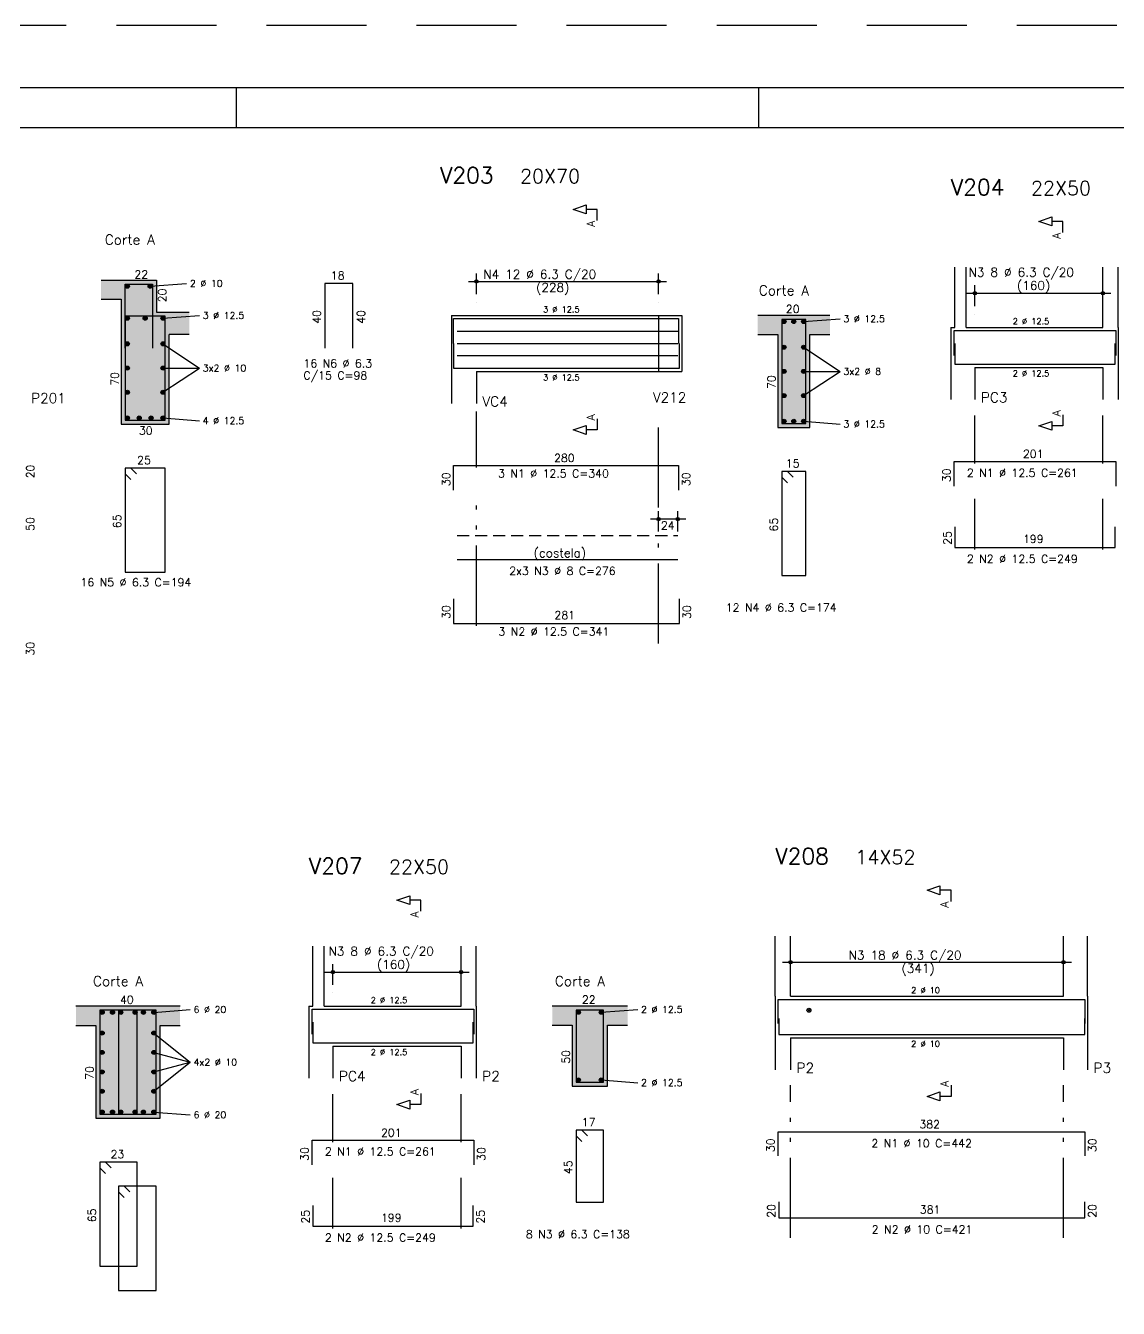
# Model space of a CAD drawing. Extents: x -1.9 to 86, y -1.2 to 61.3.
# Drawn here: x 28.78 to 56.09, y 29.26 to 61.31 of the extents above; entities that cross this region are included whole.
import ezdxf

# ---------------------------------------------------------------- set-up
doc = ezdxf.new("R2010")
doc.units = 0
doc.header["$MEASUREMENT"] = 0
for name, pattern in [('ESTILO_TQS_0001', [0.45, 0.3, -0.15]), ('ESTILO_TQS_0004', [3.3, 2, -0.4, 0.05, -0.4, 0.05, -0.4]), ('HIDDEN', [0.375, 0.25, -0.125])]:
    doc.linetypes.add(name, pattern=pattern)
doc.layers.get('0').update_dxf_attribs({"linetype": 'CONTINUOUS'})
doc.layers.get('Defpoints').update_dxf_attribs({"linetype": 'CONTINUOUS'})
for name, color, linetype in [('ARQ_FOLHA', 7, 'CONTINUOUS'), ('PENA_01', 1, 'CONTINUOUS'), ('PENA_02', 2, 'CONTINUOUS'), ('PENA_03', 3, 'CONTINUOUS'), ('PENA_04', 4, 'CONTINUOUS'), ('PENA_05', 5, 'CONTINUOUS'), ('PENA_06', 6, 'CONTINUOUS'), ('PENA_10', 253, 'CONTINUOUS')]:
    doc.layers.add(name, color=color, linetype=linetype)
doc.styles.get("Standard").update_dxf_attribs({"font": 'ROMANS.SHX'})

# ---------------------------------------------------------------- blocks, each defined once
blk = doc.blocks.new('FOLHA A1 - 841 X 594')
at = {"layer": 'ARQ_FOLHA', "color": 1}
for p, q in [((-500.5, 584), (-500.5, 594)), ((-370, 584), (-370, 594))]:
    blk.add_line(p, q, dxfattribs=at)
for points in [[(-841, 0), (0, 0), (0, 594), (-841, 594)], [(-816, 10), (-10, 10), (-10, 584), (-816, 584)]]:
    blk.add_lwpolyline(points, close=True, dxfattribs=at)
at = {"layer": 'Defpoints', "color": 8, "linetype": 'HIDDEN', "ltscale": 100}
blk.add_lwpolyline([(-860.5, 609.5), (-860.5, -15.5), (19.5, -15.5), (19.5, 609.5)], close=True, dxfattribs=at)
blk = doc.blocks.new('*U23')
blk.add_blockref('FOLHA A1 - 841 X 594', (0, 0))

msp = doc.modelspace()

# ---------------------------------------------------------------- linework, layer by layer
at = {"layer": 'PENA_01', "linetype": 'Continuous'}
for p, q in [((40.047, 54.598), (40.047, 55.118)), ((44.597, 54.598), (44.597, 55.118)), ((31.895, 54.796), (32.805, 54.866)), ((39.847, 54.918), (44.797, 54.918)), ((52.502, 54.299), (52.502, 54.819)), ((55.702, 54.299), (55.702, 54.819)), ((52.302, 54.619), (55.902, 54.619)), ((32.215, 53.996), (33.125, 54.066)), ((44.597, 54.068), (44.597, 52.668)), ((44.597, 54.068), (45.177, 54.068)), ((48.222, 53.913), (49.132, 53.983)), ((32.215, 53.357), (33.125, 52.751)), ((48.222, 53.273), (49.132, 52.668)), ((32.215, 52.146), (33.125, 52.751)), ((32.215, 52.751), (33.125, 52.751)), ((44.597, 52.668), (45.177, 52.668)), ((48.222, 52.062), (49.132, 52.668)), ((48.222, 52.668), (49.132, 52.668)), ((32.215, 51.506), (33.125, 51.436)), ((48.222, 51.423), (49.132, 51.353)), ((45.278, 48.978), (44.397, 48.978)), ((36.462, 37.343), (36.462, 37.863)), ((39.662, 37.343), (39.662, 37.863)), ((47.695, 37.909), (54.915, 37.909)), ((47.895, 37.259), (47.895, 38.109)), ((54.715, 37.589), (54.715, 38.109)), ((36.262, 37.663), (39.862, 37.663)), ((31.986, 36.656), (32.896, 36.726)), ((43.167, 36.658), (44.077, 36.728)), ((31.986, 36.138), (32.896, 35.411)), ((31.986, 35.654), (32.896, 35.411)), ((31.986, 34.685), (32.896, 35.411)), ((31.986, 35.169), (32.896, 35.411)), ((43.167, 34.968), (44.077, 34.898)), ((31.986, 34.166), (32.896, 34.096))]:
    msp.add_line(p, q, dxfattribs=at)
at = {"layer": 'PENA_01', "linetype": 'ESTILO_TQS_0004'}
for p, q in [((40.047, 50.265), (40.047, 51.668)), ((44.597, 45.868), (44.597, 51.668)), ((52.502, 50.366), (52.502, 51.569)), ((55.702, 50.366), (55.702, 51.569)), ((40.047, 46.315), (40.047, 49.381)), ((52.502, 48.216), (52.502, 49.482)), ((55.702, 48.216), (55.702, 49.482)), ((36.462, 33.41), (36.462, 34.613)), ((39.662, 33.41), (39.662, 34.613)), ((47.895, 31.019), (47.895, 34.839)), ((54.715, 31.019), (54.715, 34.839)), ((36.462, 31.26), (36.462, 32.526)), ((39.662, 31.26), (39.662, 32.526))]:
    msp.add_line(p, q, dxfattribs=at)
at = {"layer": 'PENA_02', "linetype": 'Continuous'}
for centre, radius in [((40.047, 54.918), 0.0416), ((40.047, 54.918), 0.0208), ((44.597, 54.918), 0.0416), ((44.597, 54.918), 0.0208), ((52.502, 54.619), 0.0416), ((52.502, 54.619), 0.0208), ((55.702, 54.619), 0.0416), ((55.702, 54.619), 0.0208), ((44.597, 48.978), 0.04), ((44.597, 48.978), 0.02), ((45.078, 48.978), 0.04), ((45.078, 48.978), 0.02), ((47.895, 37.909), 0.0416), ((47.895, 37.909), 0.0208), ((54.715, 37.909), 0.0416), ((54.715, 37.909), 0.0208), ((36.462, 37.663), 0.0416), ((36.462, 37.663), 0.0208), ((39.662, 37.663), 0.0416), ((39.662, 37.663), 0.0208)]:
    msp.add_circle(centre, radius, dxfattribs=at)
at = {"layer": 'PENA_03', "linetype": 'Continuous'}
for p, q in [((52.002, 53.769), (52.002, 55.269)), ((52.282, 53.769), (52.282, 55.269)), ((55.702, 53.769), (55.702, 55.269)), ((56.082, 53.769), (56.082, 55.269)), ((30.67, 54.471), (31.17, 54.471)), ((31.17, 54.471), (31.17, 51.351)), ((40.047, 54.398), (40.047, 54.398)), ((44.597, 54.398), (44.597, 54.398)), ((39.427, 54.068), (39.427, 51.868)), ((39.427, 54.068), (40.047, 54.068)), ((40.047, 54.068), (44.597, 54.068)), ((44.597, 54.068), (44.597, 52.668)), ((44.597, 54.068), (44.597, 52.668)), ((44.597, 54.068), (45.177, 54.068)), ((45.177, 54.068), (45.177, 52.668)), ((45.177, 54.068), (45.177, 52.668)), ((48.877, 54.068), (47.077, 54.068)), ((52.502, 54.099), (52.502, 54.099)), ((55.702, 54.099), (55.702, 54.099)), ((32.37, 51.351), (32.37, 53.591)), ((32.87, 53.591), (32.37, 53.591)), ((47.077, 53.588), (47.577, 53.588)), ((47.577, 53.588), (47.577, 51.268)), ((48.377, 51.268), (48.377, 53.588)), ((48.377, 53.588), (48.877, 53.588)), ((51.902, 53.769), (51.902, 52.769)), ((51.902, 53.769), (52.002, 53.769)), ((52.282, 53.769), (52.502, 53.769)), ((52.502, 53.769), (55.702, 53.769)), ((56.082, 53.769), (56.082, 52.769)), ((40.047, 52.668), (44.597, 52.668)), ((40.047, 52.668), (40.047, 51.868)), ((44.597, 52.668), (45.177, 52.668)), ((51.902, 52.769), (51.902, 51.969)), ((52.502, 52.769), (55.702, 52.769)), ((52.502, 52.769), (52.502, 51.969)), ((55.702, 52.769), (55.702, 51.969)), ((56.082, 52.769), (56.082, 51.969)), ((31.17, 51.351), (32.37, 51.351)), ((47.577, 51.268), (48.377, 51.268)), ((44.597, 48.668), (44.597, 49.178)), ((45.078, 48.668), (45.078, 49.178)), ((44.597, 48.568), (44.597, 48.568)), ((45.078, 48.568), (45.078, 48.568)), ((47.515, 37.059), (47.515, 38.559)), ((47.895, 37.059), (47.895, 38.559)), ((54.715, 37.059), (54.715, 38.559)), ((55.315, 37.059), (55.315, 38.559)), ((35.962, 36.813), (35.962, 38.313)), ((36.242, 36.813), (36.242, 38.313)), ((39.662, 36.813), (39.662, 38.313)), ((40.042, 36.813), (40.042, 38.313)), ((54.715, 37.389), (54.715, 37.389)), ((36.462, 37.143), (36.462, 37.143)), ((39.662, 37.143), (39.662, 37.143)), ((47.515, 37.059), (47.515, 36.019)), ((47.895, 37.059), (54.715, 37.059)), ((47.895, 37.059), (47.895, 37.059)), ((55.315, 37.059), (55.315, 36.019)), ((32.641, 36.811), (30.041, 36.811)), ((35.862, 36.813), (35.862, 35.813)), ((35.862, 36.813), (35.962, 36.813)), ((36.242, 36.813), (36.462, 36.813)), ((36.462, 36.813), (39.662, 36.813)), ((40.042, 36.813), (40.042, 35.813)), ((43.822, 36.813), (41.942, 36.813)), ((48.319, 36.745), (48.39, 36.674)), ((48.319, 36.674), (48.39, 36.745)), ((30.041, 36.331), (30.541, 36.331)), ((30.541, 36.331), (30.541, 34.011)), ((32.141, 34.011), (32.141, 36.331)), ((32.141, 36.331), (32.641, 36.331)), ((41.942, 36.333), (42.442, 36.333)), ((42.442, 36.333), (42.442, 34.813)), ((43.322, 34.813), (43.322, 36.333)), ((43.322, 36.333), (43.822, 36.333)), ((47.515, 36.019), (47.515, 35.219)), ((47.895, 36.019), (54.715, 36.019)), ((47.895, 36.019), (47.895, 35.219)), ((54.715, 36.019), (54.715, 35.219)), ((55.315, 36.019), (55.315, 35.219)), ((35.862, 35.813), (35.862, 35.013)), ((36.462, 35.813), (39.662, 35.813)), ((36.462, 35.813), (36.462, 35.013)), ((39.662, 35.813), (39.662, 35.013)), ((40.042, 35.813), (40.042, 35.013)), ((42.442, 34.813), (43.322, 34.813)), ((30.541, 34.011), (32.141, 34.011))]:
    msp.add_line(p, q, dxfattribs=at)
for points in [[(43.067, 56.438), (43.067, 56.715), (42.79, 56.715), (42.79, 56.604), (42.467, 56.715), (42.79, 56.826), (42.79, 56.715)], [(54.702, 56.139), (54.702, 56.416), (54.425, 56.416), (54.425, 56.305), (54.102, 56.416), (54.425, 56.527), (54.425, 56.416)], [(30.67, 54.951), (31.17, 54.951), (32.05, 54.951), (32.05, 54.151), (32.87, 54.151)], [(43.067, 51.483), (43.067, 51.206), (42.79, 51.206), (42.79, 51.095), (42.467, 51.206), (42.79, 51.317), (42.79, 51.206)], [(54.702, 51.584), (54.702, 51.307), (54.425, 51.307), (54.425, 51.197), (54.102, 51.307), (54.425, 51.418), (54.425, 51.307)], [(51.905, 39.429), (51.905, 39.706), (51.628, 39.706), (51.628, 39.595), (51.305, 39.706), (51.628, 39.817), (51.628, 39.706)], [(38.662, 39.183), (38.662, 39.459), (38.385, 39.459), (38.385, 39.349), (38.062, 39.459), (38.385, 39.57), (38.385, 39.459)], [(38.662, 34.628), (38.662, 34.351), (38.385, 34.351), (38.385, 34.24), (38.062, 34.351), (38.385, 34.461), (38.385, 34.351)], [(51.905, 34.834), (51.905, 34.557), (51.628, 34.557), (51.628, 34.447), (51.305, 34.557), (51.628, 34.668), (51.628, 34.557)]]:
    msp.add_lwpolyline(points, dxfattribs=at)
for centre in [(31.325, 54.796), (31.895, 54.796), (31.325, 53.996), (31.77, 53.996), (32.215, 53.996), (47.732, 53.913), (47.977, 53.913), (48.222, 53.913), (31.325, 53.357), (32.215, 53.357), (47.732, 53.273), (48.222, 53.273), (31.325, 52.751), (32.215, 52.751), (47.732, 52.668), (48.222, 52.668), (31.325, 52.146), (32.215, 52.146), (47.732, 52.062), (48.222, 52.062), (31.325, 51.506), (31.622, 51.506), (31.919, 51.506), (32.215, 51.506), (47.732, 51.423), (47.977, 51.423), (48.222, 51.423), (30.696, 36.656), (30.954, 36.656), (31.162, 36.656), (31.519, 36.656), (31.728, 36.656), (31.986, 36.656), (42.597, 36.658), (43.167, 36.658), (48.355, 36.709), (30.696, 36.138), (31.986, 36.138), (30.696, 35.654), (31.986, 35.654), (30.696, 35.169), (31.986, 35.169), (42.597, 34.968), (43.167, 34.968), (30.696, 34.685), (31.986, 34.685), (30.696, 34.166), (30.954, 34.166), (31.162, 34.166), (31.519, 34.166), (31.728, 34.166), (31.986, 34.166)]:
    msp.add_circle(centre, 0.05, dxfattribs=at)
for points in [[(31.375, 54.796), (31.3, 54.84), (31.278, 54.813)], [(31.375, 54.796), (31.278, 54.813), (31.278, 54.779)], [(31.375, 54.796), (31.278, 54.779), (31.3, 54.753)], [(31.375, 54.796), (31.334, 54.846), (31.3, 54.84)], [(31.375, 54.796), (31.3, 54.753), (31.334, 54.747)], [(31.375, 54.796), (31.364, 54.828), (31.334, 54.846)], [(31.375, 54.796), (31.334, 54.747), (31.364, 54.764)], [(31.375, 54.796), (31.364, 54.764), (31.375, 54.796)], [(31.945, 54.796), (31.87, 54.84), (31.848, 54.813)], [(31.945, 54.796), (31.848, 54.813), (31.848, 54.779)], [(31.945, 54.796), (31.848, 54.779), (31.87, 54.753)], [(31.945, 54.796), (31.904, 54.846), (31.87, 54.84)], [(31.945, 54.796), (31.87, 54.753), (31.904, 54.747)], [(31.945, 54.796), (31.934, 54.828), (31.904, 54.846)], [(31.945, 54.796), (31.904, 54.747), (31.934, 54.764)], [(31.945, 54.796), (31.934, 54.764), (31.945, 54.796)], [(31.375, 53.996), (31.3, 54.04), (31.278, 54.013)], [(31.375, 53.996), (31.278, 54.013), (31.278, 53.979)], [(31.375, 53.996), (31.278, 53.979), (31.3, 53.953)], [(31.375, 53.996), (31.334, 54.046), (31.3, 54.04)], [(31.375, 53.996), (31.3, 53.953), (31.334, 53.947)], [(31.375, 53.996), (31.364, 54.028), (31.334, 54.046)], [(31.375, 53.996), (31.334, 53.947), (31.364, 53.964)], [(31.375, 53.996), (31.364, 53.964), (31.375, 53.996)], [(31.82, 53.996), (31.745, 54.04), (31.723, 54.013)], [(31.82, 53.996), (31.723, 54.013), (31.723, 53.979)], [(31.82, 53.996), (31.723, 53.979), (31.745, 53.953)], [(31.82, 53.996), (31.779, 54.046), (31.745, 54.04)], [(31.82, 53.996), (31.745, 53.953), (31.779, 53.947)], [(31.82, 53.996), (31.809, 54.028), (31.779, 54.046)], [(31.82, 53.996), (31.779, 53.947), (31.809, 53.964)], [(31.82, 53.996), (31.809, 53.964), (31.82, 53.996)], [(32.265, 53.996), (32.19, 54.04), (32.168, 54.013)], [(32.265, 53.996), (32.168, 54.013), (32.168, 53.979)], [(32.265, 53.996), (32.168, 53.979), (32.19, 53.953)], [(32.265, 53.996), (32.224, 54.046), (32.19, 54.04)], [(32.265, 53.996), (32.19, 53.953), (32.224, 53.947)], [(32.265, 53.996), (32.254, 54.028), (32.224, 54.046)], [(32.265, 53.996), (32.224, 53.947), (32.254, 53.964)], [(32.265, 53.996), (32.254, 53.964), (32.265, 53.996)], [(47.782, 53.913), (47.707, 53.956), (47.685, 53.93)], [(47.782, 53.913), (47.685, 53.93), (47.685, 53.896)], [(47.782, 53.913), (47.685, 53.896), (47.707, 53.87)], [(47.782, 53.913), (47.741, 53.962), (47.707, 53.956)], [(47.782, 53.913), (47.707, 53.87), (47.741, 53.864)], [(47.782, 53.913), (47.77, 53.945), (47.741, 53.962)], [(47.782, 53.913), (47.741, 53.864), (47.77, 53.881)], [(47.782, 53.913), (47.77, 53.881), (47.782, 53.913)], [(48.027, 53.913), (47.952, 53.956), (47.93, 53.93)], [(48.027, 53.913), (47.93, 53.93), (47.93, 53.896)], [(48.027, 53.913), (47.93, 53.896), (47.952, 53.87)], [(48.027, 53.913), (47.986, 53.962), (47.952, 53.956)], [(48.027, 53.913), (47.952, 53.87), (47.986, 53.864)], [(48.027, 53.913), (48.015, 53.945), (47.986, 53.962)], [(48.027, 53.913), (47.986, 53.864), (48.015, 53.881)], [(48.027, 53.913), (48.015, 53.881), (48.027, 53.913)], [(48.272, 53.913), (48.197, 53.956), (48.175, 53.93)], [(48.272, 53.913), (48.175, 53.93), (48.175, 53.896)], [(48.272, 53.913), (48.175, 53.896), (48.197, 53.87)], [(48.272, 53.913), (48.231, 53.962), (48.197, 53.956)], [(48.272, 53.913), (48.197, 53.87), (48.231, 53.864)], [(48.272, 53.913), (48.26, 53.945), (48.231, 53.962)], [(48.272, 53.913), (48.231, 53.864), (48.26, 53.881)], [(48.272, 53.913), (48.26, 53.881), (48.272, 53.913)], [(31.375, 53.357), (31.3, 53.4), (31.278, 53.374)], [(31.375, 53.357), (31.278, 53.374), (31.278, 53.34)], [(31.375, 53.357), (31.278, 53.34), (31.3, 53.313)], [(31.375, 53.357), (31.334, 53.406), (31.3, 53.4)], [(31.375, 53.357), (31.3, 53.313), (31.334, 53.307)], [(31.375, 53.357), (31.364, 53.389), (31.334, 53.406)], [(31.375, 53.357), (31.334, 53.307), (31.364, 53.325)], [(31.375, 53.357), (31.364, 53.325), (31.375, 53.357)], [(32.265, 53.357), (32.19, 53.4), (32.168, 53.374)], [(32.265, 53.357), (32.168, 53.374), (32.168, 53.34)], [(32.265, 53.357), (32.168, 53.34), (32.19, 53.313)], [(32.265, 53.357), (32.224, 53.406), (32.19, 53.4)], [(32.265, 53.357), (32.19, 53.313), (32.224, 53.307)], [(32.265, 53.357), (32.254, 53.389), (32.224, 53.406)], [(32.265, 53.357), (32.224, 53.307), (32.254, 53.325)], [(32.265, 53.357), (32.254, 53.325), (32.265, 53.357)], [(47.782, 53.273), (47.707, 53.317), (47.685, 53.29)], [(47.782, 53.273), (47.685, 53.29), (47.685, 53.256)], [(47.782, 53.273), (47.685, 53.256), (47.707, 53.23)], [(47.782, 53.273), (47.741, 53.322), (47.707, 53.317)], [(47.782, 53.273), (47.707, 53.23), (47.741, 53.224)], [(47.782, 53.273), (47.77, 53.305), (47.741, 53.322)], [(47.782, 53.273), (47.741, 53.224), (47.77, 53.241)], [(47.782, 53.273), (47.77, 53.241), (47.782, 53.273)], [(48.272, 53.273), (48.197, 53.317), (48.175, 53.29)], [(48.272, 53.273), (48.175, 53.29), (48.175, 53.256)], [(48.272, 53.273), (48.175, 53.256), (48.197, 53.23)], [(48.272, 53.273), (48.231, 53.322), (48.197, 53.317)], [(48.272, 53.273), (48.197, 53.23), (48.231, 53.224)], [(48.272, 53.273), (48.26, 53.305), (48.231, 53.322)], [(48.272, 53.273), (48.231, 53.224), (48.26, 53.241)], [(48.272, 53.273), (48.26, 53.241), (48.272, 53.273)], [(31.375, 52.751), (31.3, 52.795), (31.278, 52.768)], [(31.375, 52.751), (31.278, 52.768), (31.278, 52.734)], [(31.375, 52.751), (31.278, 52.734), (31.3, 52.708)], [(31.375, 52.751), (31.334, 52.801), (31.3, 52.795)], [(31.375, 52.751), (31.3, 52.708), (31.334, 52.702)], [(31.375, 52.751), (31.364, 52.783), (31.334, 52.801)], [(31.375, 52.751), (31.334, 52.702), (31.364, 52.719)], [(31.375, 52.751), (31.364, 52.719), (31.375, 52.751)], [(32.265, 52.751), (32.19, 52.795), (32.168, 52.768)], [(32.265, 52.751), (32.168, 52.768), (32.168, 52.734)], [(32.265, 52.751), (32.168, 52.734), (32.19, 52.708)], [(32.265, 52.751), (32.224, 52.801), (32.19, 52.795)], [(32.265, 52.751), (32.19, 52.708), (32.224, 52.702)], [(32.265, 52.751), (32.254, 52.783), (32.224, 52.801)], [(32.265, 52.751), (32.224, 52.702), (32.254, 52.719)], [(32.265, 52.751), (32.254, 52.719), (32.265, 52.751)], [(47.782, 52.668), (47.707, 52.711), (47.685, 52.685)], [(47.782, 52.668), (47.685, 52.685), (47.685, 52.651)], [(47.782, 52.668), (47.685, 52.651), (47.707, 52.625)], [(47.782, 52.668), (47.741, 52.717), (47.707, 52.711)], [(47.782, 52.668), (47.707, 52.625), (47.741, 52.619)], [(47.782, 52.668), (47.77, 52.7), (47.741, 52.717)], [(47.782, 52.668), (47.741, 52.619), (47.77, 52.636)], [(47.782, 52.668), (47.77, 52.636), (47.782, 52.668)], [(48.272, 52.668), (48.197, 52.711), (48.175, 52.685)], [(48.272, 52.668), (48.175, 52.685), (48.175, 52.651)], [(48.272, 52.668), (48.175, 52.651), (48.197, 52.625)], [(48.272, 52.668), (48.231, 52.717), (48.197, 52.711)], [(48.272, 52.668), (48.197, 52.625), (48.231, 52.619)], [(48.272, 52.668), (48.26, 52.7), (48.231, 52.717)], [(48.272, 52.668), (48.231, 52.619), (48.26, 52.636)], [(48.272, 52.668), (48.26, 52.636), (48.272, 52.668)], [(31.375, 52.146), (31.3, 52.189), (31.278, 52.163)], [(31.375, 52.146), (31.278, 52.163), (31.278, 52.129)], [(31.375, 52.146), (31.278, 52.129), (31.3, 52.103)], [(31.375, 52.146), (31.334, 52.195), (31.3, 52.189)], [(31.375, 52.146), (31.3, 52.103), (31.334, 52.097)], [(31.375, 52.146), (31.364, 52.178), (31.334, 52.195)], [(31.375, 52.146), (31.334, 52.097), (31.364, 52.114)], [(31.375, 52.146), (31.364, 52.114), (31.375, 52.146)], [(32.265, 52.146), (32.19, 52.189), (32.168, 52.163)], [(32.265, 52.146), (32.168, 52.163), (32.168, 52.129)], [(32.265, 52.146), (32.168, 52.129), (32.19, 52.103)], [(32.265, 52.146), (32.224, 52.195), (32.19, 52.189)], [(32.265, 52.146), (32.19, 52.103), (32.224, 52.097)], [(32.265, 52.146), (32.254, 52.178), (32.224, 52.195)], [(32.265, 52.146), (32.224, 52.097), (32.254, 52.114)], [(32.265, 52.146), (32.254, 52.114), (32.265, 52.146)], [(47.782, 52.062), (47.707, 52.106), (47.685, 52.08)], [(47.782, 52.062), (47.685, 52.08), (47.685, 52.045)], [(47.782, 52.062), (47.685, 52.045), (47.707, 52.019)], [(47.782, 52.062), (47.741, 52.112), (47.707, 52.106)], [(47.782, 52.062), (47.707, 52.019), (47.741, 52.013)], [(47.782, 52.062), (47.77, 52.095), (47.741, 52.112)], [(47.782, 52.062), (47.741, 52.013), (47.77, 52.03)], [(47.782, 52.062), (47.77, 52.03), (47.782, 52.062)], [(48.272, 52.062), (48.197, 52.106), (48.175, 52.08)], [(48.272, 52.062), (48.175, 52.08), (48.175, 52.045)], [(48.272, 52.062), (48.175, 52.045), (48.197, 52.019)], [(48.272, 52.062), (48.231, 52.112), (48.197, 52.106)], [(48.272, 52.062), (48.197, 52.019), (48.231, 52.013)], [(48.272, 52.062), (48.26, 52.095), (48.231, 52.112)], [(48.272, 52.062), (48.231, 52.013), (48.26, 52.03)], [(48.272, 52.062), (48.26, 52.03), (48.272, 52.062)], [(31.375, 51.506), (31.3, 51.55), (31.278, 51.523)], [(31.375, 51.506), (31.278, 51.523), (31.278, 51.489)], [(31.375, 51.506), (31.278, 51.489), (31.3, 51.463)], [(31.375, 51.506), (31.334, 51.556), (31.3, 51.55)], [(31.375, 51.506), (31.3, 51.463), (31.334, 51.457)], [(31.375, 51.506), (31.364, 51.538), (31.334, 51.556)], [(31.375, 51.506), (31.334, 51.457), (31.364, 51.474)], [(31.375, 51.506), (31.364, 51.474), (31.375, 51.506)], [(31.672, 51.506), (31.597, 51.55), (31.575, 51.523)], [(31.672, 51.506), (31.575, 51.523), (31.575, 51.489)], [(31.672, 51.506), (31.575, 51.489), (31.597, 51.463)], [(31.672, 51.506), (31.631, 51.556), (31.597, 51.55)], [(31.672, 51.506), (31.597, 51.463), (31.631, 51.457)], [(31.672, 51.506), (31.66, 51.538), (31.631, 51.556)], [(31.672, 51.506), (31.631, 51.457), (31.66, 51.474)], [(31.672, 51.506), (31.66, 51.474), (31.672, 51.506)], [(31.969, 51.506), (31.894, 51.55), (31.872, 51.523)], [(31.969, 51.506), (31.872, 51.523), (31.872, 51.489)], [(31.969, 51.506), (31.872, 51.489), (31.894, 51.463)], [(31.969, 51.506), (31.927, 51.556), (31.894, 51.55)], [(31.969, 51.506), (31.894, 51.463), (31.927, 51.457)], [(31.969, 51.506), (31.957, 51.538), (31.927, 51.556)], [(31.969, 51.506), (31.927, 51.457), (31.957, 51.474)], [(31.969, 51.506), (31.957, 51.474), (31.969, 51.506)], [(32.265, 51.506), (32.19, 51.55), (32.168, 51.523)], [(32.265, 51.506), (32.168, 51.523), (32.168, 51.489)], [(32.265, 51.506), (32.168, 51.489), (32.19, 51.463)], [(32.265, 51.506), (32.224, 51.556), (32.19, 51.55)], [(32.265, 51.506), (32.19, 51.463), (32.224, 51.457)], [(32.265, 51.506), (32.254, 51.538), (32.224, 51.556)], [(32.265, 51.506), (32.224, 51.457), (32.254, 51.474)], [(32.265, 51.506), (32.254, 51.474), (32.265, 51.506)], [(47.782, 51.423), (47.707, 51.466), (47.685, 51.44)], [(47.782, 51.423), (47.685, 51.44), (47.685, 51.406)], [(47.782, 51.423), (47.685, 51.406), (47.707, 51.38)], [(47.782, 51.423), (47.741, 51.472), (47.707, 51.466)], [(47.782, 51.423), (47.707, 51.38), (47.741, 51.374)], [(47.782, 51.423), (47.77, 51.455), (47.741, 51.472)], [(47.782, 51.423), (47.741, 51.374), (47.77, 51.391)], [(47.782, 51.423), (47.77, 51.391), (47.782, 51.423)], [(48.027, 51.423), (47.952, 51.466), (47.93, 51.44)], [(48.027, 51.423), (47.93, 51.44), (47.93, 51.406)], [(48.027, 51.423), (47.93, 51.406), (47.952, 51.38)], [(48.027, 51.423), (47.986, 51.472), (47.952, 51.466)], [(48.027, 51.423), (47.952, 51.38), (47.986, 51.374)], [(48.027, 51.423), (48.015, 51.455), (47.986, 51.472)], [(48.027, 51.423), (47.986, 51.374), (48.015, 51.391)], [(48.027, 51.423), (48.015, 51.391), (48.027, 51.423)], [(48.272, 51.423), (48.197, 51.466), (48.175, 51.44)], [(48.272, 51.423), (48.175, 51.44), (48.175, 51.406)], [(48.272, 51.423), (48.175, 51.406), (48.197, 51.38)], [(48.272, 51.423), (48.231, 51.472), (48.197, 51.466)], [(48.272, 51.423), (48.197, 51.38), (48.231, 51.374)], [(48.272, 51.423), (48.26, 51.455), (48.231, 51.472)], [(48.272, 51.423), (48.231, 51.374), (48.26, 51.391)], [(48.272, 51.423), (48.26, 51.391), (48.272, 51.423)], [(30.746, 36.656), (30.671, 36.7), (30.649, 36.673)], [(30.746, 36.656), (30.649, 36.673), (30.649, 36.639)], [(30.746, 36.656), (30.649, 36.639), (30.671, 36.613)], [(30.746, 36.656), (30.704, 36.706), (30.671, 36.7)], [(30.746, 36.656), (30.671, 36.613), (30.704, 36.607)], [(30.746, 36.656), (30.734, 36.689), (30.704, 36.706)], [(30.746, 36.656), (30.704, 36.607), (30.734, 36.624)], [(30.746, 36.656), (30.734, 36.624), (30.746, 36.656)], [(31.004, 36.656), (30.929, 36.7), (30.907, 36.673)], [(31.004, 36.656), (30.907, 36.673), (30.907, 36.639)], [(31.004, 36.656), (30.907, 36.639), (30.929, 36.613)], [(31.004, 36.656), (30.962, 36.706), (30.929, 36.7)], [(31.004, 36.656), (30.929, 36.613), (30.962, 36.607)], [(31.004, 36.656), (30.992, 36.689), (30.962, 36.706)], [(31.004, 36.656), (30.962, 36.607), (30.992, 36.624)], [(31.004, 36.656), (30.992, 36.624), (31.004, 36.656)], [(31.212, 36.656), (31.137, 36.7), (31.115, 36.673)], [(31.212, 36.656), (31.115, 36.673), (31.115, 36.639)], [(31.212, 36.656), (31.115, 36.639), (31.137, 36.613)], [(31.212, 36.656), (31.171, 36.706), (31.137, 36.7)], [(31.212, 36.656), (31.137, 36.613), (31.171, 36.607)], [(31.212, 36.656), (31.201, 36.689), (31.171, 36.706)], [(31.212, 36.656), (31.171, 36.607), (31.201, 36.624)], [(31.212, 36.656), (31.201, 36.624), (31.212, 36.656)], [(31.569, 36.656), (31.494, 36.7), (31.472, 36.673)], [(31.569, 36.656), (31.472, 36.673), (31.472, 36.639)], [(31.569, 36.656), (31.472, 36.639), (31.494, 36.613)], [(31.569, 36.656), (31.528, 36.706), (31.494, 36.7)], [(31.569, 36.656), (31.494, 36.613), (31.528, 36.607)], [(31.569, 36.656), (31.557, 36.689), (31.528, 36.706)], [(31.569, 36.656), (31.528, 36.607), (31.557, 36.624)], [(31.569, 36.656), (31.557, 36.624), (31.569, 36.656)], [(31.778, 36.656), (31.703, 36.7), (31.681, 36.673)], [(31.778, 36.656), (31.681, 36.673), (31.681, 36.639)], [(31.778, 36.656), (31.681, 36.639), (31.703, 36.613)], [(31.778, 36.656), (31.736, 36.706), (31.703, 36.7)], [(31.778, 36.656), (31.703, 36.613), (31.736, 36.607)], [(31.778, 36.656), (31.766, 36.689), (31.736, 36.706)], [(31.778, 36.656), (31.736, 36.607), (31.766, 36.624)], [(31.778, 36.656), (31.766, 36.624), (31.778, 36.656)], [(32.036, 36.656), (31.961, 36.7), (31.939, 36.673)], [(32.036, 36.656), (31.939, 36.673), (31.939, 36.639)], [(32.036, 36.656), (31.939, 36.639), (31.961, 36.613)], [(32.036, 36.656), (31.994, 36.706), (31.961, 36.7)], [(32.036, 36.656), (31.961, 36.613), (31.994, 36.607)], [(32.036, 36.656), (32.024, 36.689), (31.994, 36.706)], [(32.036, 36.656), (31.994, 36.607), (32.024, 36.624)], [(32.036, 36.656), (32.024, 36.624), (32.036, 36.656)], [(42.647, 36.658), (42.572, 36.701), (42.55, 36.675)], [(42.647, 36.658), (42.55, 36.675), (42.55, 36.64)], [(42.647, 36.658), (42.55, 36.64), (42.572, 36.614)], [(42.647, 36.658), (42.605, 36.707), (42.572, 36.701)], [(42.647, 36.658), (42.572, 36.614), (42.605, 36.608)], [(42.647, 36.658), (42.635, 36.69), (42.605, 36.707)], [(42.647, 36.658), (42.605, 36.608), (42.635, 36.625)], [(42.647, 36.658), (42.635, 36.625), (42.647, 36.658)], [(43.217, 36.658), (43.142, 36.701), (43.12, 36.675)], [(43.217, 36.658), (43.12, 36.675), (43.12, 36.64)], [(43.217, 36.658), (43.12, 36.64), (43.142, 36.614)], [(43.217, 36.658), (43.175, 36.707), (43.142, 36.701)], [(43.217, 36.658), (43.142, 36.614), (43.175, 36.608)], [(43.217, 36.658), (43.205, 36.69), (43.175, 36.707)], [(43.217, 36.658), (43.175, 36.608), (43.205, 36.625)], [(43.217, 36.658), (43.205, 36.625), (43.217, 36.658)], [(30.746, 36.138), (30.671, 36.181), (30.649, 36.155)], [(30.746, 36.138), (30.649, 36.155), (30.649, 36.121)], [(30.746, 36.138), (30.649, 36.121), (30.671, 36.095)], [(30.746, 36.138), (30.704, 36.187), (30.671, 36.181)], [(30.746, 36.138), (30.671, 36.095), (30.704, 36.089)], [(30.746, 36.138), (30.734, 36.17), (30.704, 36.187)], [(30.746, 36.138), (30.704, 36.089), (30.734, 36.106)], [(30.746, 36.138), (30.734, 36.106), (30.746, 36.138)], [(32.036, 36.138), (31.961, 36.181), (31.939, 36.155)], [(32.036, 36.138), (31.939, 36.155), (31.939, 36.121)], [(32.036, 36.138), (31.939, 36.121), (31.961, 36.095)], [(32.036, 36.138), (31.994, 36.187), (31.961, 36.181)], [(32.036, 36.138), (31.961, 36.095), (31.994, 36.089)], [(32.036, 36.138), (32.024, 36.17), (31.994, 36.187)], [(32.036, 36.138), (31.994, 36.089), (32.024, 36.106)], [(32.036, 36.138), (32.024, 36.106), (32.036, 36.138)], [(30.746, 35.654), (30.671, 35.697), (30.649, 35.671)], [(30.746, 35.654), (30.649, 35.671), (30.649, 35.636)], [(30.746, 35.654), (30.649, 35.636), (30.671, 35.61)], [(30.746, 35.654), (30.704, 35.703), (30.671, 35.697)], [(30.746, 35.654), (30.671, 35.61), (30.704, 35.604)], [(30.746, 35.654), (30.734, 35.686), (30.704, 35.703)], [(30.746, 35.654), (30.704, 35.604), (30.734, 35.621)], [(30.746, 35.654), (30.734, 35.621), (30.746, 35.654)], [(32.036, 35.654), (31.961, 35.697), (31.939, 35.671)], [(32.036, 35.654), (31.939, 35.671), (31.939, 35.636)], [(32.036, 35.654), (31.939, 35.636), (31.961, 35.61)], [(32.036, 35.654), (31.994, 35.703), (31.961, 35.697)], [(32.036, 35.654), (31.961, 35.61), (31.994, 35.604)], [(32.036, 35.654), (32.024, 35.686), (31.994, 35.703)], [(32.036, 35.654), (31.994, 35.604), (32.024, 35.621)], [(32.036, 35.654), (32.024, 35.621), (32.036, 35.654)], [(30.746, 35.169), (30.671, 35.213), (30.649, 35.186)], [(30.746, 35.169), (30.649, 35.186), (30.649, 35.152)], [(30.746, 35.169), (30.649, 35.152), (30.671, 35.126)], [(30.746, 35.169), (30.704, 35.218), (30.671, 35.213)], [(30.746, 35.169), (30.671, 35.126), (30.704, 35.12)], [(30.746, 35.169), (30.734, 35.201), (30.704, 35.218)], [(30.746, 35.169), (30.704, 35.12), (30.734, 35.137)], [(30.746, 35.169), (30.734, 35.137), (30.746, 35.169)], [(32.036, 35.169), (31.961, 35.213), (31.939, 35.186)], [(32.036, 35.169), (31.939, 35.186), (31.939, 35.152)], [(32.036, 35.169), (31.939, 35.152), (31.961, 35.126)], [(32.036, 35.169), (31.994, 35.218), (31.961, 35.213)], [(32.036, 35.169), (31.961, 35.126), (31.994, 35.12)], [(32.036, 35.169), (32.024, 35.201), (31.994, 35.218)], [(32.036, 35.169), (31.994, 35.12), (32.024, 35.137)], [(32.036, 35.169), (32.024, 35.137), (32.036, 35.169)], [(42.647, 34.968), (42.572, 35.011), (42.55, 34.985)], [(42.647, 34.968), (42.55, 34.985), (42.55, 34.95)], [(42.647, 34.968), (42.55, 34.95), (42.572, 34.924)], [(42.647, 34.968), (42.605, 35.017), (42.572, 35.011)], [(42.647, 34.968), (42.572, 34.924), (42.605, 34.918)], [(42.647, 34.968), (42.635, 35), (42.605, 35.017)], [(42.647, 34.968), (42.605, 34.918), (42.635, 34.935)], [(42.647, 34.968), (42.635, 34.935), (42.647, 34.968)], [(43.217, 34.968), (43.142, 35.011), (43.12, 34.985)], [(43.217, 34.968), (43.12, 34.985), (43.12, 34.95)], [(43.217, 34.968), (43.12, 34.95), (43.142, 34.924)], [(43.217, 34.968), (43.175, 35.017), (43.142, 35.011)], [(43.217, 34.968), (43.142, 34.924), (43.175, 34.918)], [(43.217, 34.968), (43.205, 35), (43.175, 35.017)], [(43.217, 34.968), (43.175, 34.918), (43.205, 34.935)], [(43.217, 34.968), (43.205, 34.935), (43.217, 34.968)], [(30.746, 34.685), (30.671, 34.728), (30.649, 34.702)], [(30.746, 34.685), (30.649, 34.702), (30.649, 34.668)], [(30.746, 34.685), (30.649, 34.668), (30.671, 34.642)], [(30.746, 34.685), (30.704, 34.734), (30.671, 34.728)], [(30.746, 34.685), (30.671, 34.642), (30.704, 34.636)], [(30.746, 34.685), (30.734, 34.717), (30.704, 34.734)], [(30.746, 34.685), (30.704, 34.636), (30.734, 34.653)], [(30.746, 34.685), (30.734, 34.653), (30.746, 34.685)], [(32.036, 34.685), (31.961, 34.728), (31.939, 34.702)], [(32.036, 34.685), (31.939, 34.702), (31.939, 34.668)], [(32.036, 34.685), (31.939, 34.668), (31.961, 34.642)], [(32.036, 34.685), (31.994, 34.734), (31.961, 34.728)], [(32.036, 34.685), (31.961, 34.642), (31.994, 34.636)], [(32.036, 34.685), (32.024, 34.717), (31.994, 34.734)], [(32.036, 34.685), (31.994, 34.636), (32.024, 34.653)], [(32.036, 34.685), (32.024, 34.653), (32.036, 34.685)], [(30.746, 34.166), (30.671, 34.21), (30.649, 34.183)], [(30.746, 34.166), (30.649, 34.183), (30.649, 34.149)], [(30.746, 34.166), (30.649, 34.149), (30.671, 34.123)], [(30.746, 34.166), (30.704, 34.216), (30.671, 34.21)], [(30.746, 34.166), (30.671, 34.123), (30.704, 34.117)], [(30.746, 34.166), (30.734, 34.199), (30.704, 34.216)], [(30.746, 34.166), (30.704, 34.117), (30.734, 34.134)], [(30.746, 34.166), (30.734, 34.134), (30.746, 34.166)], [(31.004, 34.166), (30.929, 34.21), (30.907, 34.183)], [(31.004, 34.166), (30.907, 34.183), (30.907, 34.149)], [(31.004, 34.166), (30.907, 34.149), (30.929, 34.123)], [(31.004, 34.166), (30.962, 34.216), (30.929, 34.21)], [(31.004, 34.166), (30.929, 34.123), (30.962, 34.117)], [(31.004, 34.166), (30.992, 34.199), (30.962, 34.216)], [(31.004, 34.166), (30.962, 34.117), (30.992, 34.134)], [(31.004, 34.166), (30.992, 34.134), (31.004, 34.166)], [(31.212, 34.166), (31.137, 34.21), (31.115, 34.183)], [(31.212, 34.166), (31.115, 34.183), (31.115, 34.149)], [(31.212, 34.166), (31.115, 34.149), (31.137, 34.123)], [(31.212, 34.166), (31.171, 34.216), (31.137, 34.21)], [(31.212, 34.166), (31.137, 34.123), (31.171, 34.117)], [(31.212, 34.166), (31.201, 34.199), (31.171, 34.216)], [(31.212, 34.166), (31.171, 34.117), (31.201, 34.134)], [(31.212, 34.166), (31.201, 34.134), (31.212, 34.166)], [(31.569, 34.166), (31.494, 34.21), (31.472, 34.183)], [(31.569, 34.166), (31.472, 34.183), (31.472, 34.149)], [(31.569, 34.166), (31.472, 34.149), (31.494, 34.123)], [(31.569, 34.166), (31.528, 34.216), (31.494, 34.21)], [(31.569, 34.166), (31.494, 34.123), (31.528, 34.117)], [(31.569, 34.166), (31.557, 34.199), (31.528, 34.216)], [(31.569, 34.166), (31.528, 34.117), (31.557, 34.134)], [(31.569, 34.166), (31.557, 34.134), (31.569, 34.166)], [(31.778, 34.166), (31.703, 34.21), (31.681, 34.183)], [(31.778, 34.166), (31.681, 34.183), (31.681, 34.149)], [(31.778, 34.166), (31.681, 34.149), (31.703, 34.123)], [(31.778, 34.166), (31.736, 34.216), (31.703, 34.21)], [(31.778, 34.166), (31.703, 34.123), (31.736, 34.117)], [(31.778, 34.166), (31.766, 34.199), (31.736, 34.216)], [(31.778, 34.166), (31.736, 34.117), (31.766, 34.134)], [(31.778, 34.166), (31.766, 34.134), (31.778, 34.166)], [(32.036, 34.166), (31.961, 34.21), (31.939, 34.183)], [(32.036, 34.166), (31.939, 34.183), (31.939, 34.149)], [(32.036, 34.166), (31.939, 34.149), (31.961, 34.123)], [(32.036, 34.166), (31.994, 34.216), (31.961, 34.21)], [(32.036, 34.166), (31.961, 34.123), (31.994, 34.117)], [(32.036, 34.166), (32.024, 34.199), (31.994, 34.216)], [(32.036, 34.166), (31.994, 34.117), (32.024, 34.134)], [(32.036, 34.166), (32.024, 34.134), (32.036, 34.166)]]:
    msp.add_solid(points, dxfattribs=at)
at = {"layer": 'PENA_04', "linetype": 'Continuous'}
for p, q in [((39.477, 53.368), (39.477, 53.988)), ((39.477, 53.988), (45.097, 53.988)), ((45.097, 53.988), (45.097, 53.368)), ((39.567, 53.671), (45.078, 53.671)), ((51.982, 53.069), (51.982, 53.689)), ((51.982, 53.689), (56.022, 53.689)), ((56.022, 53.689), (56.022, 53.069)), ((39.477, 53.368), (39.477, 52.748)), ((39.567, 53.368), (45.078, 53.368)), ((45.117, 52.748), (45.117, 53.368)), ((52.002, 53.369), (52.002, 52.849)), ((56.002, 52.849), (56.002, 53.369)), ((39.567, 53.065), (45.078, 53.065)), ((39.477, 52.748), (45.117, 52.748)), ((52.002, 52.849), (56.002, 52.849)), ((47.585, 36.379), (47.585, 36.979)), ((47.585, 36.979), (55.245, 36.979)), ((55.245, 36.979), (55.245, 36.379)), ((35.942, 36.113), (35.942, 36.733)), ((35.942, 36.733), (39.982, 36.733)), ((39.982, 36.733), (39.982, 36.113)), ((35.962, 36.413), (35.962, 35.893)), ((39.962, 35.893), (39.962, 36.413)), ((47.605, 36.499), (47.605, 36.099)), ((55.245, 36.099), (55.245, 36.499)), ((35.962, 35.893), (39.962, 35.893)), ((47.605, 36.099), (55.245, 36.099))]:
    msp.add_line(p, q, dxfattribs=at)
for points in [[(31.27, 53.251), (31.27, 54.851), (31.95, 54.851), (31.95, 53.251)], [(31.27, 54.051), (31.27, 51.451), (32.27, 51.451), (32.27, 54.051), (31.27, 54.051)], [(47.677, 53.968), (47.677, 51.368), (48.277, 51.368), (48.277, 53.968), (47.677, 53.968)], [(30.641, 36.711), (30.641, 34.111), (31.574, 34.111), (31.574, 36.711), (30.641, 36.711)], [(31.107, 36.711), (31.107, 34.111), (32.041, 34.111), (32.041, 36.711), (31.107, 36.711)], [(42.542, 36.713), (42.542, 34.913), (43.222, 34.913), (43.222, 36.713), (42.542, 36.713)]]:
    msp.add_lwpolyline(points, dxfattribs=at)
at = {"layer": 'PENA_05', "linetype": 'Continuous'}
for p, q in [((36.963, 54.864), (36.258, 54.864)), ((36.258, 54.864), (36.258, 53.251)), ((36.963, 53.251), (36.963, 54.864)), ((39.477, 49.698), (39.477, 50.318)), ((39.477, 50.318), (45.097, 50.318)), ((45.097, 50.318), (45.097, 49.698)), ((51.982, 49.799), (51.982, 50.419)), ((51.982, 50.419), (56.022, 50.419)), ((56.022, 50.419), (56.022, 49.799)), ((31.41, 50.251), (31.27, 50.251)), ((31.27, 50.251), (31.27, 47.651)), ((32.27, 50.251), (31.27, 50.251)), ((31.27, 50.251), (31.27, 50.111)), ((31.27, 50.111), (31.41, 49.971)), ((31.55, 50.111), (31.41, 50.251)), ((32.27, 47.651), (32.27, 50.251)), ((47.817, 50.168), (47.677, 50.168)), ((47.677, 50.168), (47.677, 47.568)), ((48.277, 50.168), (47.677, 50.168)), ((47.677, 50.168), (47.677, 50.028)), ((47.677, 50.028), (47.817, 49.888)), ((47.957, 50.028), (47.817, 50.168)), ((48.277, 47.568), (48.277, 50.168)), ((52.002, 48.789), (52.002, 48.269)), ((56.002, 48.269), (56.002, 48.789)), ((52.002, 48.269), (56.002, 48.269)), ((39.567, 47.968), (45.078, 47.968)), ((31.27, 47.651), (32.27, 47.651)), ((47.677, 47.568), (48.277, 47.568)), ((39.477, 46.988), (39.477, 46.368)), ((45.117, 46.368), (45.117, 46.988)), ((39.477, 46.368), (45.117, 46.368)), ((42.682, 33.713), (42.542, 33.713)), ((42.542, 33.713), (42.542, 31.913)), ((43.222, 33.713), (42.542, 33.713)), ((42.542, 33.713), (42.542, 33.573)), ((42.822, 33.573), (42.682, 33.713)), ((43.222, 31.913), (43.222, 33.713)), ((47.585, 33.069), (47.585, 33.669)), ((47.585, 33.669), (55.245, 33.669)), ((55.245, 33.669), (55.245, 33.069)), ((35.942, 32.843), (35.942, 33.463)), ((35.942, 33.463), (39.982, 33.463)), ((39.982, 33.463), (39.982, 32.843)), ((42.542, 33.573), (42.682, 33.433)), ((30.781, 32.911), (30.641, 32.911)), ((30.641, 32.911), (30.641, 30.311)), ((31.574, 32.911), (30.641, 32.911)), ((30.641, 32.911), (30.641, 32.771)), ((30.641, 32.771), (30.781, 32.631)), ((30.921, 32.771), (30.781, 32.911)), ((31.574, 30.311), (31.574, 32.911)), ((31.247, 32.311), (31.107, 32.311)), ((31.107, 32.311), (31.107, 29.711)), ((32.041, 32.311), (31.107, 32.311)), ((31.107, 32.311), (31.107, 32.171)), ((31.107, 32.171), (31.247, 32.031)), ((31.387, 32.171), (31.247, 32.311)), ((32.041, 29.711), (32.041, 32.311)), ((35.962, 31.833), (35.962, 31.313)), ((39.962, 31.313), (39.962, 31.833)), ((42.542, 31.913), (43.222, 31.913)), ((47.605, 31.919), (47.605, 31.519)), ((55.245, 31.519), (55.245, 31.919)), ((47.605, 31.519), (55.245, 31.519)), ((35.962, 31.313), (39.962, 31.313)), ((30.641, 30.311), (31.574, 30.311)), ((31.107, 29.711), (32.041, 29.711))]:
    msp.add_line(p, q, dxfattribs=at)
at = {"layer": 'PENA_06', "linetype": 'ESTILO_TQS_0001'}
msp.add_line((39.567, 48.568), (45.078, 48.568), dxfattribs=at)
at = {"layer": 'PENA_10', "linetype": 'Continuous'}
for points in [[(32.05, 54.951), (31.17, 54.471), (30.67, 54.471)], [(30.67, 54.471), (30.67, 54.951), (32.05, 54.951)], [(32.05, 54.151), (31.17, 51.351), (32.05, 54.951)], [(31.17, 51.351), (31.17, 54.471), (32.05, 54.951)], [(32.37, 51.351), (31.17, 51.351), (32.05, 54.151)], [(32.37, 53.591), (32.37, 51.351), (32.05, 54.151)], [(32.05, 54.151), (32.87, 54.151), (32.37, 53.591)], [(32.87, 54.151), (32.87, 53.591), (32.37, 53.591)], [(47.077, 54.068), (47.077, 53.588), (47.577, 53.588)], [(47.077, 54.068), (47.577, 53.588), (48.877, 54.068)], [(47.577, 53.588), (48.377, 53.588), (48.877, 54.068)], [(48.377, 53.588), (48.877, 53.588), (48.877, 54.068)], [(47.577, 51.268), (48.377, 51.268), (47.577, 53.588)], [(48.377, 51.268), (48.377, 53.588), (47.577, 53.588)], [(30.041, 36.811), (30.041, 36.331), (30.541, 36.331)], [(30.041, 36.811), (30.541, 36.331), (32.641, 36.811)], [(30.541, 36.331), (32.141, 36.331), (32.641, 36.811)], [(32.141, 36.331), (32.641, 36.331), (32.641, 36.811)], [(41.942, 36.813), (41.942, 36.333), (42.442, 36.333)], [(41.942, 36.813), (42.442, 36.333), (43.822, 36.813)], [(42.442, 36.333), (43.322, 36.333), (43.822, 36.813)], [(43.322, 36.333), (43.822, 36.333), (43.822, 36.813)], [(30.541, 34.011), (32.141, 34.011), (30.541, 36.331)], [(32.141, 34.011), (32.141, 36.331), (30.541, 36.331)], [(42.442, 34.813), (43.322, 34.813), (42.442, 36.333)], [(43.322, 34.813), (43.322, 36.333), (42.442, 36.333)]]:
    msp.add_solid(points, dxfattribs=at)

# ---------------------------------------------------------------- block references
at = {"xscale": 0.09999999999999938, "yscale": 0.09999999999999938, "zscale": 0.09999999999999938}
msp.add_blockref('*U23', (84.1, 0.356), dxfattribs=at)

# ---------------------------------------------------------------- texts
at = {"layer": 'PENA_01', "linetype": 'Continuous'}
for s, p in [('20X70', (41.137, 57.368)), ('22X50', (53.902, 57.069)), ('14X52', (49.515, 40.359)), ('22X50', (37.862, 40.113))]:
    msp.add_text(s, height=0.35, dxfattribs=at).set_placement(p)
at = {"layer": 'PENA_02', "linetype": 'Continuous'}
for s, p in [('P201', (28.92, 51.876)), ('VC4', (40.197, 51.793)), ('V212', (44.457, 51.893)), ('PC3', (52.652, 51.894)), ('P2', (48.045, 35.144)), ('P3', (55.465, 35.144)), ('PC4', (36.612, 34.938)), ('P2', (40.192, 34.938))]:
    msp.add_text(s, height=0.25, dxfattribs=at).set_placement(p)
at = {"layer": 'PENA_02', "linetype": 'ESTILO_TQS_0004'}
msp.add_text('(costela)', height=0.22, dxfattribs=at).set_placement((41.477, 48.023))
at = {"layer": 'PENA_03', "linetype": 'Continuous'}
for s, p in [('A', (43.007, 56.278)), ('A', (54.642, 55.979)), ('20', (32.297, 54.394)), ('40', (36.158, 53.858)), ('40', (37.263, 53.858)), ('70', (31.11, 52.311)), ('70', (47.517, 52.228)), ('A', (54.642, 51.544)), ('A', (43.007, 51.443)), ('20', (29, 49.996)), ('30', (39.39, 49.802)), ('30', (45.385, 49.802)), ('30', (51.894, 49.903)), ('65', (31.17, 48.751)), ('50', (28.998, 48.685)), ('65', (47.577, 48.668)), ('25', (51.914, 48.336)), ('30', (39.39, 46.484)), ('30', (45.405, 46.484)), ('30', (28.998, 45.568)), ('A', (51.845, 39.269)), ('A', (38.602, 39.023)), ('50', (42.382, 35.373)), ('70', (30.481, 34.971)), ('A', (51.845, 34.794)), ('A', (38.602, 34.588)), ('30', (47.495, 33.164)), ('30', (55.535, 33.164)), ('30', (35.854, 32.946)), ('30', (40.269, 32.946)), ('45', (42.442, 32.613)), ('65', (30.541, 31.411)), ('20', (47.515, 31.524)), ('20', (55.535, 31.524)), ('25', (35.874, 31.379)), ('25', (40.249, 31.379))]:
    msp.add_text(s, height=0.2, rotation=90, dxfattribs=at).set_placement(p)
for s, height, p in [('Corte A', 0.25, (30.76, 55.835)), ('22', 0.2, (31.502, 54.992)), ('18', 0.2, (36.41, 54.964)), ('N4 12 %%c 6.3 C/20', 0.22, (40.219, 54.984)), ('N3 8 %%c 6.3 C/20', 0.22, (52.344, 55.034)), ('2 %%c 10', 0.17, (32.89, 54.781)), ('(228)', 0.22, (41.539, 54.654)), ('Corte A', 0.25, (47.102, 54.568)), ('(160)', 0.22, (53.554, 54.704)), ('3 %%c 12.5', 0.15, (41.712, 54.143)), ('20', 0.2, (47.777, 54.128)), ('3 %%c 12.5', 0.17, (33.21, 53.981)), ('3 %%c 12.5', 0.17, (49.217, 53.898)), ('2 %%c 12.5', 0.15, (53.447, 53.844)), ('16 N6 %%c 6.3', 0.2, (35.725, 52.767)), ('3x2 %%c 10', 0.17, (33.21, 52.666)), ('C/15 C=98', 0.2, (35.725, 52.467)), ('3 %%c 12.5', 0.15, (41.712, 52.443)), ('3x2 %%c 8', 0.17, (49.217, 52.583)), ('2 %%c 12.5', 0.15, (53.447, 52.544)), ('30', 0.2, (31.614, 51.09)), ('4 %%c 12.5', 0.17, (33.21, 51.351)), ('3 %%c 12.5', 0.17, (49.217, 51.268)), ('201', 0.2, (53.702, 50.507)), ('25', 0.2, (31.57, 50.351)), ('280', 0.2, (41.987, 50.405)), ('15', 0.2, (47.777, 50.268)), ('3 N1 %%c 12.5 C=340', 0.2, (40.587, 50.018)), ('2 N1 %%c 12.5 C=261', 0.2, (52.301, 50.034)), ('24', 0.2, (44.657, 48.718)), ('199', 0.2, (53.702, 48.382)), ('2 N2 %%c 12.5 C=249', 0.2, (52.302, 47.884)), ('2x3 N3 %%c 8 C=276', 0.2, (40.867, 47.583)), ('16 N5 %%c 6.3 C=194', 0.2, (30.154, 47.299)), ('12 N4 %%c 6.3 C=174', 0.2, (46.277, 46.668)), ('281', 0.2, (41.997, 46.48)), ('3 N2 %%c 12.5 C=341', 0.2, (40.597, 46.068)), ('N3 8 %%c 6.3 C/20', 0.22, (36.352, 38.073)), ('N3 18 %%c 6.3 C/20', 0.22, (49.347, 37.975)), ('(160)', 0.22, (37.562, 37.743)), ('(341)', 0.22, (50.667, 37.645)), ('Corte A', 0.25, (30.466, 37.311)), ('Corte A', 0.25, (42.007, 37.313)), ('2 %%c 10', 0.15, (50.91, 37.134)), ('40', 0.2, (31.141, 36.871)), ('2 %%c 12.5', 0.15, (37.407, 36.888)), ('22', 0.2, (42.682, 36.873)), ('6 %%c 20', 0.17, (32.981, 36.641)), ('2 %%c 12.5', 0.17, (44.162, 36.643)), ('2 %%c 10', 0.15, (50.91, 35.794)), ('2 %%c 12.5', 0.15, (37.407, 35.588)), ('4x2 %%c 10', 0.17, (32.981, 35.326)), ('2 %%c 12.5', 0.17, (44.162, 34.813)), ('6 %%c 20', 0.17, (32.981, 34.011)), ('17', 0.2, (42.682, 33.813)), ('201', 0.2, (37.662, 33.55)), ('382', 0.2, (51.115, 33.759)), ('2 N1 %%c 10 C=442', 0.2, (49.915, 33.284)), ('23', 0.2, (30.907, 33.011)), ('2 N1 %%c 12.5 C=261', 0.2, (36.262, 33.078)), ('381', 0.2, (51.125, 31.629)), ('199', 0.2, (37.662, 31.425)), ('2 N2 %%c 12.5 C=249', 0.2, (36.262, 30.928)), ('8 N3 %%c 6.3 C=138', 0.2, (41.282, 31.013)), ('2 N2 %%c 10 C=421', 0.2, (49.925, 31.134))]:
    msp.add_text(s, height=height, dxfattribs=at).set_placement(p)
at = {"layer": 'PENA_06', "linetype": 'Continuous'}
for s, p in [('V203', (39.137, 57.368)), ('V204', (51.902, 57.069)), ('V208', (47.515, 40.359)), ('V207', (35.862, 40.113))]:
    msp.add_text(s, height=0.4, dxfattribs=at).set_placement(p)

doc.saveas('drawing.dxf')
